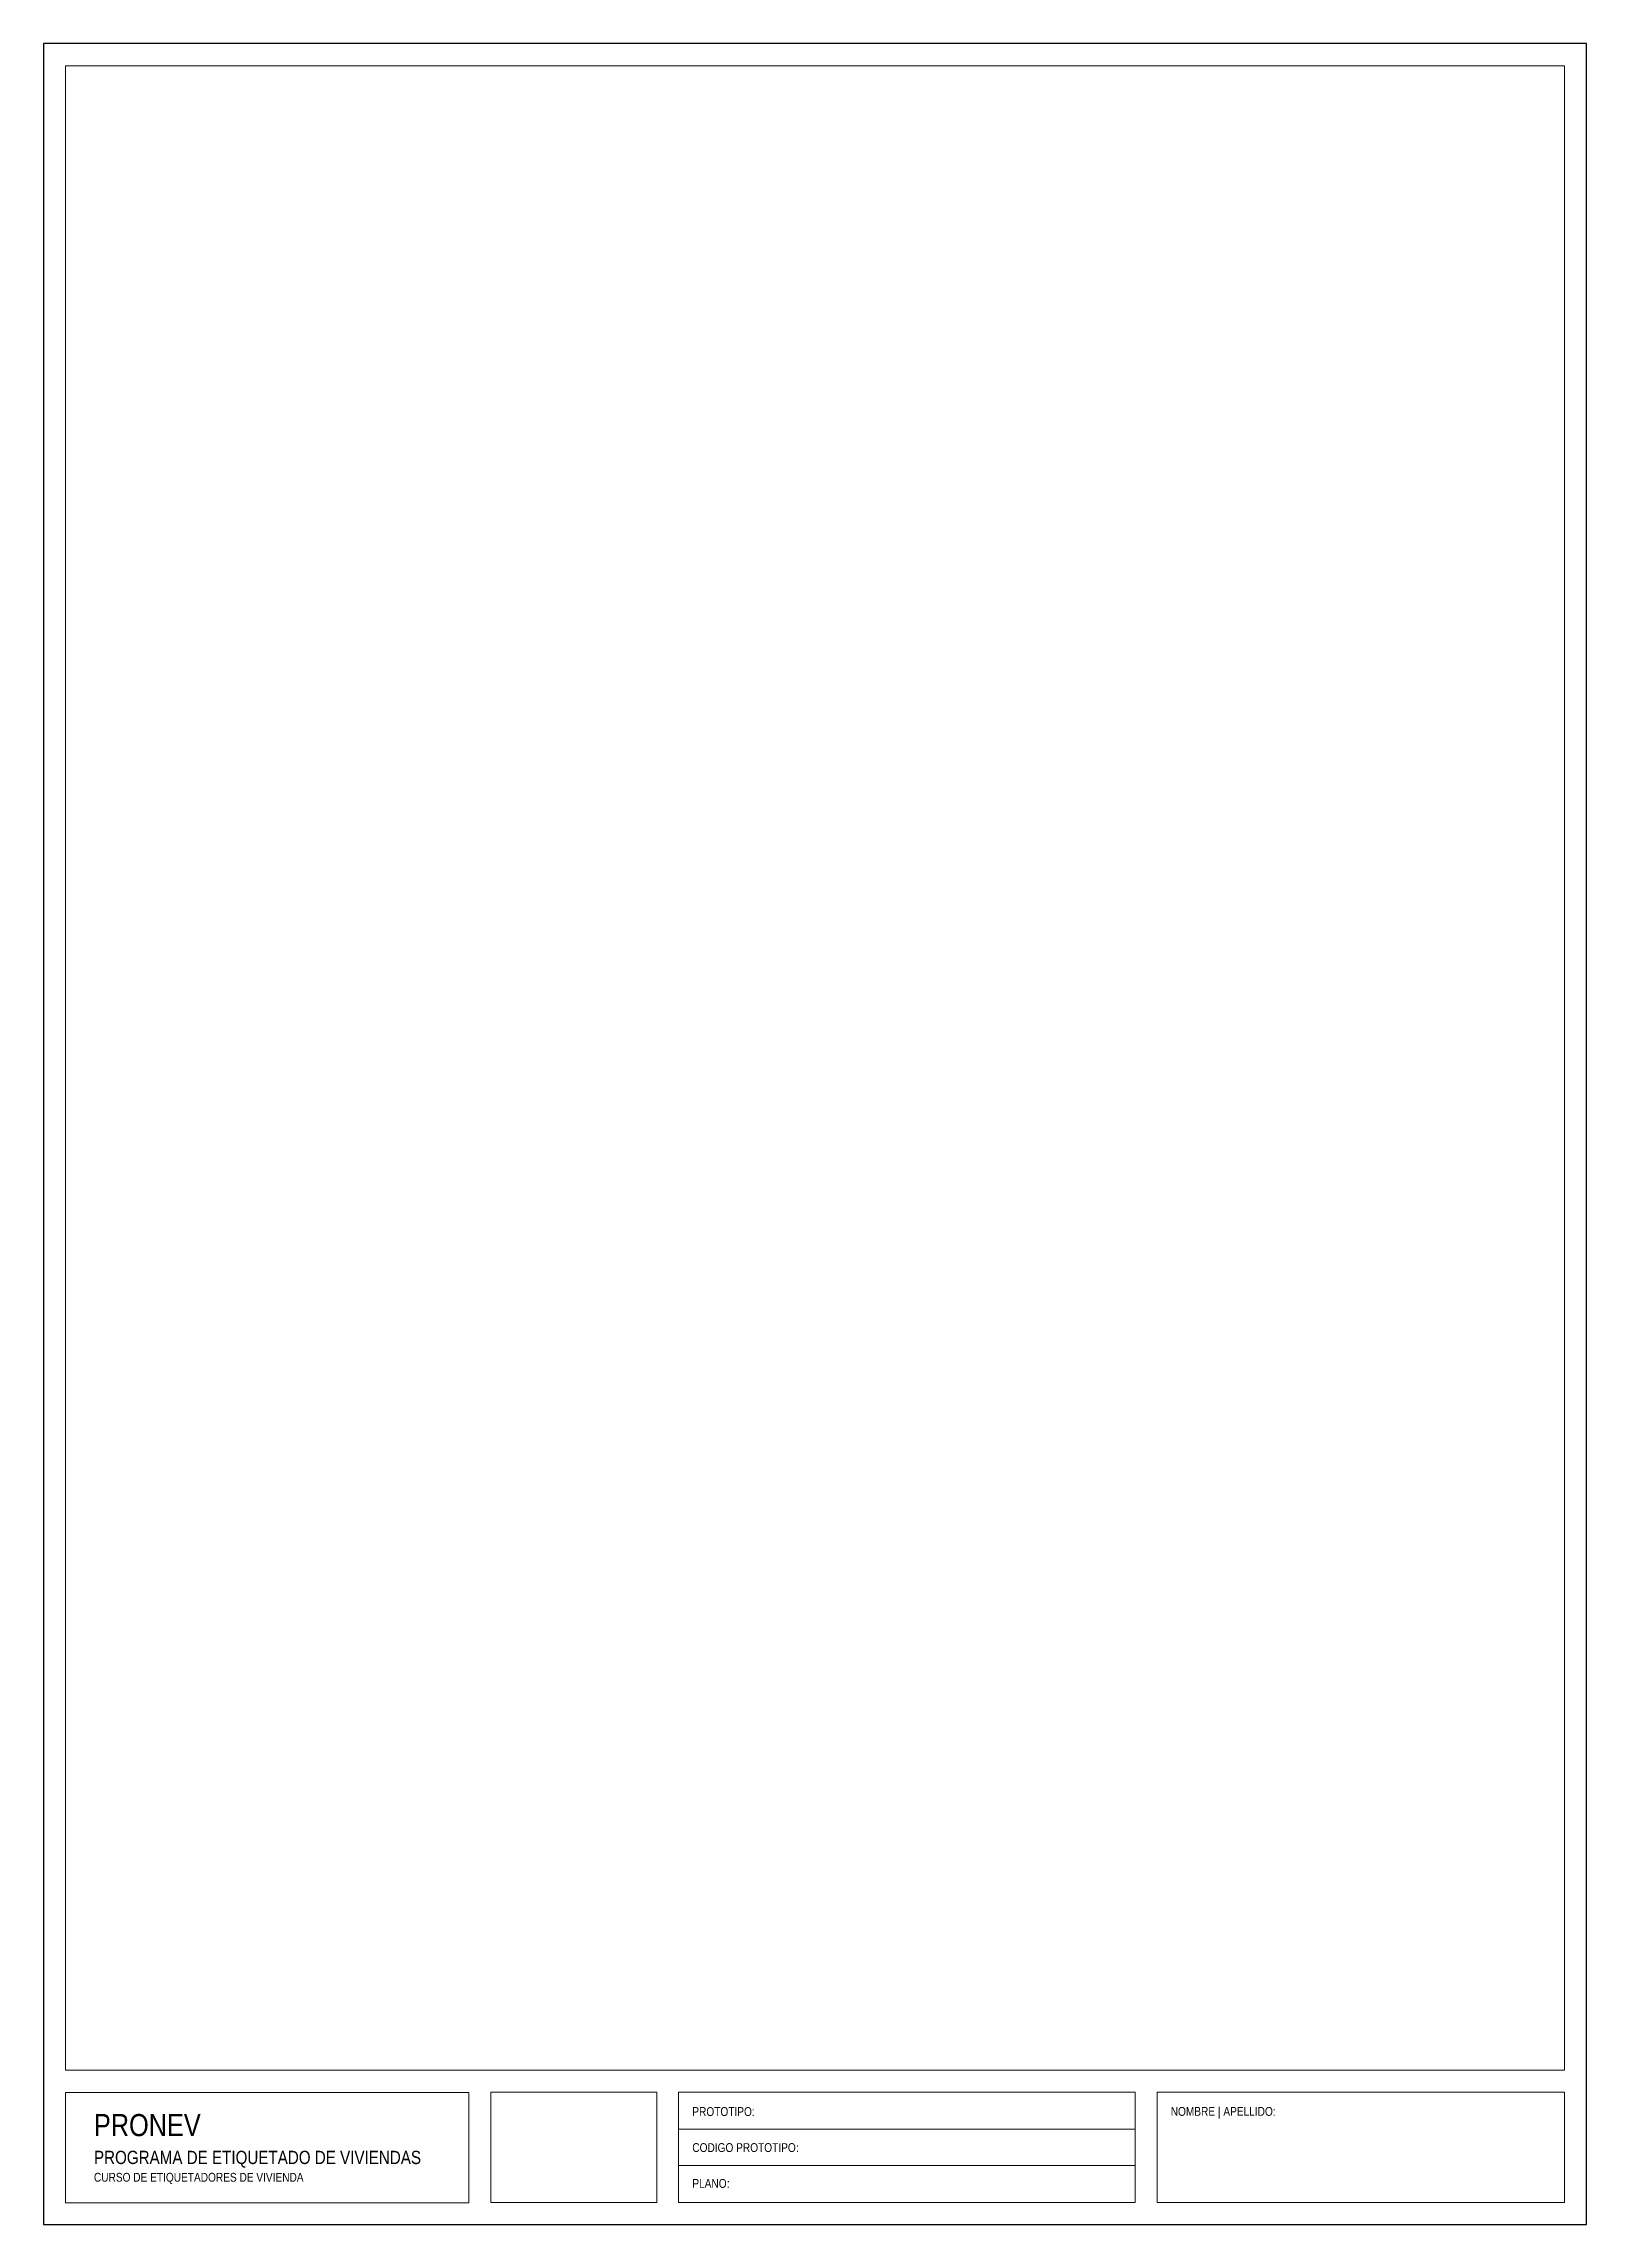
# Model space of a CAD drawing. Header units: millimetres. Extents: x 0 to 21, y 0 to 29.7.
import ezdxf

# ---------------------------------------------------------------- set-up
doc = ezdxf.new("R2010")
doc.units = ezdxf.units.MM
doc.layers.add('00-Rótulo', color=7, linetype='Continuous', lineweight=20)
doc.styles.get("Standard").update_dxf_attribs({"font": 'arial.ttf'})

msp = doc.modelspace()

# ---------------------------------------------------------------- linework, layer by layer
msp.add_lwpolyline([(0, 0), (21, 0), (21, 29.7), (0, 29.7)], close=True)
at = {"layer": '00-Rótulo', "ltscale": 4}
for p, q in [((14.857, 1.299), (8.644, 1.299)), ((14.857, 0.801), (8.644, 0.801))]:
    msp.add_line(p, q, dxfattribs=at)
for points in [[(20.701, 2.099), (0.299, 2.099), (0.299, 29.398), (20.701, 29.398)], [(0.299, 1.797), (5.789, 1.797), (5.789, 0.294), (0.299, 0.294)], [(8.345, 1.802), (6.088, 1.8), (6.088, 0.296), (8.345, 0.298)], [(14.857, 0.296), (8.644, 0.296), (8.644, 1.8), (14.857, 1.8)], [(20.701, 1.8), (15.156, 1.8), (15.156, 0.296), (20.701, 0.296)]]:
    msp.add_lwpolyline(points, close=True, dxfattribs=at)

# ---------------------------------------------------------------- texts
at = {"layer": '00-Rótulo', "lineweight": 0, "insert": (0.685, 1.503), "char_height": 0.1803, "width": 5.63699, "attachment_point": 1, "line_spacing_factor": 0.999934}
msp.add_mtext('{\\fArial Narrow|b0|i0|c0|p34;\\H1.66667x;PRONEV\\P\\H0.6x;PROGRAMA DE ETIQUETADO DE VIVIENDAS \\P\\H0.66667x;CURSO DE ETIQUETADORES DE VIVIENDA}', dxfattribs=at)
at = {"layer": '00-Rótulo', "lineweight": 0, "char_height": 0.1202, "attachment_point": 1, "line_spacing_factor": 0.999934}
for s, insert in [('{\\fArial Narrow|b0|i0|c0|p34;PROTOTIPO:}', (8.83, 1.597)), ('{\\fArial Narrow|b0|i0|c0|p34;NOMBRE | APELLIDO:}', (15.342, 1.599)), ('{\\fArial Narrow|b0|i0|c0|p34;CODIGO PROTOTIPO}:', (8.83, 1.106)), ('{\\fArial Narrow|b0|i0|c0|p34;PLANO}:', (8.83, 0.618))]:
    msp.add_mtext(s, dxfattribs=dict(at, insert=insert))

doc.saveas('drawing.dxf')
